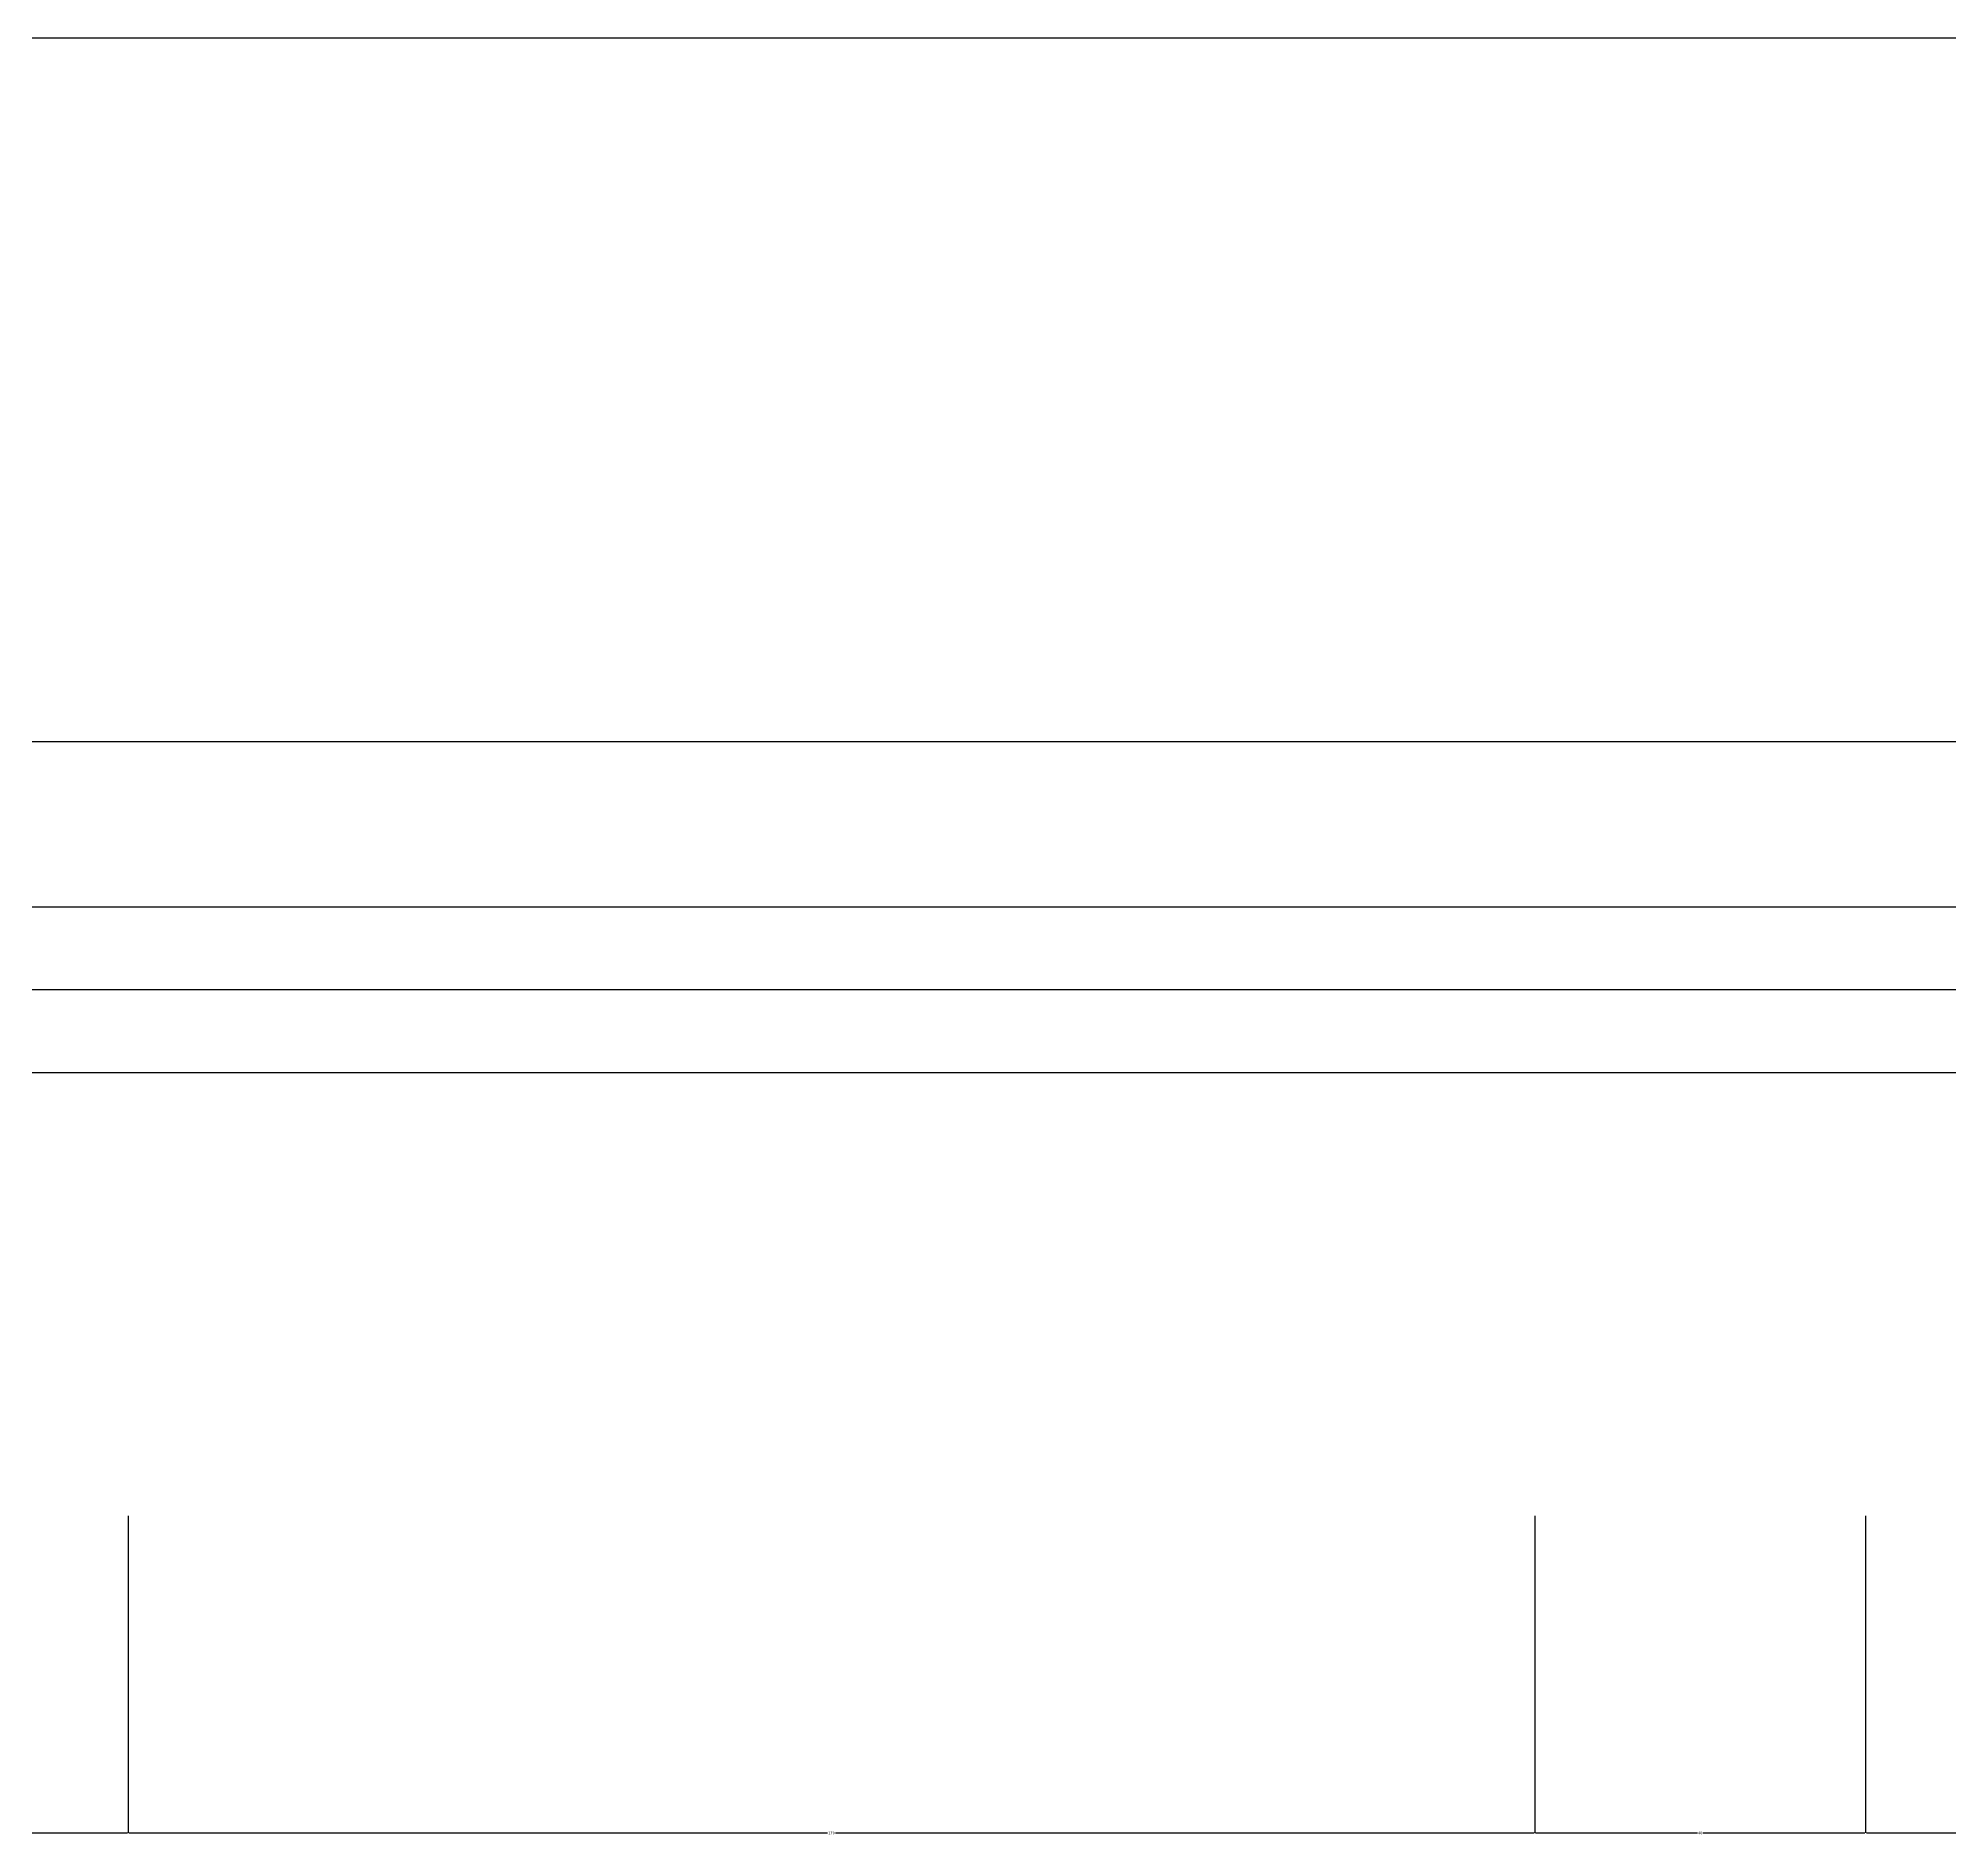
# Model space of a CAD drawing. Header units: metres. Extents: x 101 to 5257, y 290 to 7027.
# Drawn here: x 1876 to 2569, y 1023 to 1674 of the extents above; entities that cross this region are included whole.
import ezdxf

# ---------------------------------------------------------------- set-up
doc = ezdxf.new("R2010")
doc.units = ezdxf.units.M
for name, color, linetype in [('3', 3, 'Continuous'), ('7', 7, 'Continuous'), ('DIM', 3, 'Continuous')]:
    doc.layers.add(name, color=color, linetype=linetype)
doc.dimstyles.get("Standard").update_dxf_attribs({"dimtxt": 2.5, "dimasz": 2.5, "dimexe": 1.25, "dimexo": 0.625, "dimtad": 1, "dimcen": 2.5, "dimazin": 3, "dimtfac": 1, "dimtmove": 0, "dimatfit": 3})

# ---------------------------------------------------------------- blocks, each defined once
blk = doc.blocks.new('*D33')
for p, q in [((2538.53, 1138.38), (2538.53, 1023.37)), ((3048.53, 1138.38), (3048.53, 1023.37)), ((2538.78, 1023.37), (2792.03, 1023.37)), ((2795.03, 1023.37), (3048.28, 1023.37))]:
    blk.add_line(p, q)
at = {"layer": 'Defpoints'}
for p in [(2538.53, 1138.38), (3048.53, 1138.38), (2538.53, 1023.37)]:
    blk.add_point(p, dxfattribs=at)
at = {"layer": 'DIM', "insert": (2793.53, 1023.37), "char_height": 1, "attachment_point": 5}
blk.add_mtext('170', dxfattribs=at)
blk = doc.blocks.new('*D34')
for p, q in [((2418.53, 1138.38), (2418.53, 1023.37)), ((2538.53, 1138.38), (2538.53, 1023.37)), ((2418.78, 1023.37), (2477.53, 1023.37)), ((2479.53, 1023.37), (2538.28, 1023.37))]:
    blk.add_line(p, q)
at = {"layer": 'Defpoints'}
for p in [(2418.53, 1138.38), (2538.53, 1138.38), (2418.53, 1023.37)]:
    blk.add_point(p, dxfattribs=at)
at = {"layer": 'DIM', "insert": (2478.53, 1023.37), "char_height": 1, "attachment_point": 5}
blk.add_mtext('40', dxfattribs=at)
blk = doc.blocks.new('*D35')
for p, q in [((1908.53, 1138.38), (1908.53, 1023.37)), ((2418.53, 1138.38), (2418.53, 1023.37)), ((1908.78, 1023.37), (2162.03, 1023.37)), ((2165.03, 1023.37), (2418.28, 1023.37))]:
    blk.add_line(p, q)
at = {"layer": 'Defpoints'}
for p in [(1908.53, 1138.38), (2418.53, 1138.38), (1908.53, 1023.37)]:
    blk.add_point(p, dxfattribs=at)
at = {"layer": 'DIM', "insert": (2163.53, 1023.37), "char_height": 1, "attachment_point": 5}
blk.add_mtext('170', dxfattribs=at)
blk = doc.blocks.new('*D36')
for p, q in [((1788.53, 1138.38), (1788.53, 1023.37)), ((1908.53, 1138.38), (1908.53, 1023.37)), ((1788.78, 1023.37), (1847.53, 1023.37)), ((1849.53, 1023.37), (1908.28, 1023.37))]:
    blk.add_line(p, q)
at = {"layer": 'Defpoints'}
for p in [(1788.53, 1138.38), (1908.53, 1138.38), (1788.53, 1023.37)]:
    blk.add_point(p, dxfattribs=at)
at = {"layer": 'DIM', "insert": (1848.53, 1023.37), "char_height": 1, "attachment_point": 5}
blk.add_mtext('40', dxfattribs=at)

msp = doc.modelspace()

# ---------------------------------------------------------------- linework, layer by layer
at = {"layer": '3'}
for p, q in [((4143.53, 1673.95), (740.72, 1673.95)), ((4203.53, 1358.95), (773.48, 1358.95)), ((4203.53, 1328.95), (776.6, 1328.95))]:
    msp.add_line(p, q, dxfattribs=at)
at = {"layer": '7'}
for p, q in [((4143.53, 1418.95), (767.24, 1418.95)), ((4233.53, 1298.95), (779.72, 1298.95))]:
    msp.add_line(p, q, dxfattribs=at)

# ---------------------------------------------------------------- dimensions: what is measured, and where the dimension line sits
at = {"layer": 'DIM'}
for base, p1, p2, text, picture, middle in [((1788.53, 1023.37), (1788.53, 1138.38), (1908.53, 1138.38), '40', '*D36', (1848.53, 1023.37)), ((1908.53, 1023.37), (1908.53, 1138.38), (2418.53, 1138.38), '170', '*D35', (2163.53, 1023.37)), ((2418.53, 1023.37), (2418.53, 1138.38), (2538.53, 1138.38), '40', '*D34', (2478.53, 1023.37)), ((2538.53, 1023.37), (2538.53, 1138.38), (3048.53, 1138.38), '170', '*D33', (2793.53, 1023.37))]:
    dim = msp.add_linear_dim(base=base, p1=p1, p2=p2, text=text, dimstyle='Standard', dxfattribs=at)
    dim.commit()
    dim.dimension.update_dxf_attribs({"geometry": picture, "text_midpoint": middle})

doc.saveas('drawing.dxf')
